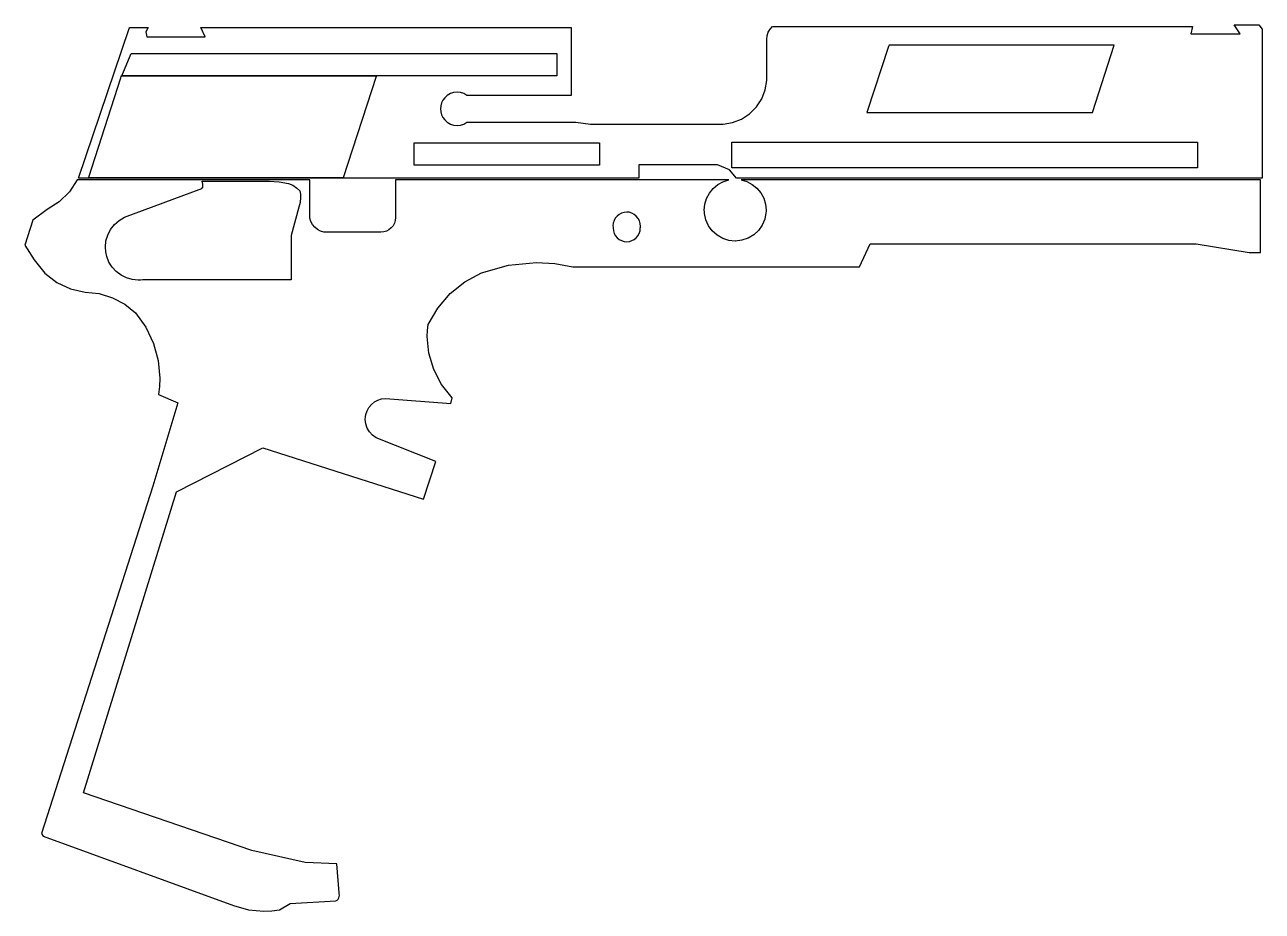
# Model space of a CAD drawing. Header units: millimetres. Extents: x 0 to 49.7, y 0 to 35.6.
import ezdxf

# ---------------------------------------------------------------- set-up
doc = ezdxf.new("R2010")
doc.units = ezdxf.units.MM

msp = doc.modelspace()

# ---------------------------------------------------------------- linework, layer by layer
for points in [[(4.22, 35.484), (4.948, 35.484), (4.853, 35.305), (4.895, 35.104), (7.237, 35.104), (7.068, 35.484), (21.934, 35.484), (21.934, 32.755), (17.746, 32.755), (17.625, 32.825), (17.491, 32.869), (17.352, 32.883), (17.213, 32.869), (17.08, 32.825), (16.959, 32.756), (16.856, 32.662), (16.782, 32.564), (16.728, 32.454), (16.695, 32.336), (16.684, 32.215), (16.695, 32.093), (16.728, 31.975), (16.782, 31.865), (16.856, 31.767), (16.959, 31.674), (17.08, 31.604), (17.213, 31.561), (17.352, 31.546), (17.491, 31.561), (17.625, 31.604), (17.746, 31.674), (22.116, 31.674), (22.711, 31.599), (28.029, 31.599), (28.41, 31.663), (28.77, 31.804), (29.093, 32.016), (29.366, 32.289), (29.578, 32.613), (29.719, 32.972), (29.783, 33.353), (29.783, 34.922), (29.779, 34.964), (29.778, 35.007), (29.794, 35.15), (29.84, 35.286), (29.915, 35.409), (30.015, 35.513), (46.869, 35.513), (46.805, 35.231), (48.778, 35.231), (48.536, 35.59), (49.527, 35.59), (49.665, 35.411), (49.665, 29.429), (28.566, 29.429), (28.281, 29.764), (27.806, 29.964), (24.641, 29.964), (24.641, 29.437), (2.357, 29.437), (2.151, 29.437), (4.197, 35.438)], [(34.66, 34.712), (33.789, 32.067), (42.846, 32.067), (43.722, 34.776), (34.697, 34.776)], [(4.265, 34.44), (21.358, 34.438), (21.358, 33.543), (3.892, 33.543)], [(3.846, 33.449), (2.565, 29.452), (12.786, 29.452), (14.112, 33.521), (3.858, 33.521)], [(15.628, 30.843), (23.063, 30.843), (23.063, 29.951), (15.628, 29.951)], [(28.375, 30.879), (47.065, 30.879), (47.065, 29.841), (28.375, 29.841)], [(0.893, 28.175), (0.323, 27.741), (0, 26.736), (0.375, 26.155), (0.8, 25.611), (1.287, 25.248), (1.837, 24.991), (2.427, 24.851), (2.983, 24.794), (3.517, 24.632), (4.011, 24.372), (4.448, 24.024), (4.864, 23.443), (5.171, 22.797), (5.359, 22.107), (5.423, 21.395), (5.41, 21.071), (5.37, 20.748), (6.143, 20.409), (5.14, 17.061), (0.666, 3.125), (0.734, 3.017), (8.381, 0.237), (8.98, 0.06), (9.601, 0), (9.914, 0.015), (10.225, 0.061), (10.646, 0.318), (12.49, 0.413), (12.537, 0.445), (12.575, 0.487), (12.604, 0.536), (12.622, 0.59), (12.629, 0.646), (12.624, 0.693), (12.612, 0.739), (12.531, 1.905), (11.256, 1.959), (9.114, 2.434), (2.352, 4.754), (6.096, 16.834), (9.556, 18.61), (16.006, 16.546), (16.5, 18.062), (14.103, 19.008), (13.955, 19.11), (13.832, 19.242), (13.741, 19.397), (13.684, 19.568), (13.664, 19.746), (13.67, 19.845), (13.687, 19.941), (13.738, 20.09), (13.815, 20.226), (13.916, 20.346), (14.037, 20.445), (14.175, 20.52), (14.324, 20.568), (14.479, 20.588), (17.102, 20.383), (17.156, 20.616), (16.731, 21.147), (16.416, 21.75), (16.221, 22.402), (16.156, 23.079), (16.164, 23.321), (16.189, 23.561), (16.573, 24.218), (17.069, 24.794), (17.66, 25.272), (18.328, 25.636), (19.415, 25.94), (20.539, 26.042), (21.272, 25.999), (21.995, 25.869), (33.501, 25.869), (33.923, 26.8), (47.015, 26.8), (49.143, 26.445), (49.595, 26.445), (49.595, 29.362), (28.746, 29.365), (28.98, 29.296), (29.196, 29.182), (29.386, 29.028), (29.541, 28.839), (29.657, 28.624), (29.728, 28.39), (29.752, 28.147), (29.751, 28.092), (29.747, 28.037), (29.697, 27.782), (29.595, 27.542), (29.445, 27.33), (29.254, 27.153), (29.031, 27.02), (28.784, 26.937), (28.526, 26.907), (28.512, 26.907), (28.255, 26.934), (28.01, 27.013), (27.786, 27.141), (27.594, 27.313), (27.441, 27.521), (27.335, 27.757), (27.28, 28.009), (27.274, 28.078), (27.272, 28.147), (27.295, 28.386), (27.364, 28.616), (27.476, 28.829), (27.627, 29.016), (27.812, 29.17), (28.022, 29.286), (28.251, 29.359), (14.873, 29.362), (14.873, 27.911), (14.876, 27.879), (14.877, 27.846), (14.866, 27.732), (14.833, 27.622), (14.779, 27.521), (14.706, 27.432), (14.617, 27.359), (14.516, 27.305), (14.406, 27.272), (14.292, 27.261), (14.259, 27.262), (14.227, 27.265), (12.002, 27.265), (11.87, 27.307), (11.748, 27.373), (11.641, 27.462), (11.552, 27.569), (11.486, 27.691), (11.443, 27.823), (11.443, 29.36), (2.104, 29.36), (1.79, 28.88), (1.38, 28.478)], [(10.591, 29.217), (10.759, 29.146), (10.911, 29.046), (11.042, 28.919), (11.065, 28.789), (11.072, 28.658), (11.055, 28.459), (11.004, 28.266), (10.696, 27.132), (10.696, 25.351), (4.741, 25.352), (4.649, 25.342), (4.558, 25.339), (4.317, 25.361), (4.084, 25.427), (3.867, 25.534), (3.673, 25.679), (3.509, 25.856), (3.38, 26.061), (3.29, 26.286), (3.25, 26.471), (3.236, 26.66), (3.26, 26.909), (3.33, 27.149), (3.443, 27.371), (3.597, 27.568), (3.785, 27.732), (4, 27.859), (7.109, 29.014), (7.149, 29.074), (7.149, 29.184), (7.119, 29.313), (9.829, 29.313), (10.212, 29.286)], [(24.253, 28.061), (24.209, 28.067), (24.164, 28.068), (24.055, 28.058), (23.951, 28.026), (23.855, 27.974), (23.77, 27.905), (23.701, 27.821), (23.65, 27.725), (23.618, 27.62), (23.607, 27.511), (23.609, 27.467), (23.614, 27.423), (23.625, 27.317), (23.657, 27.215), (23.707, 27.121), (23.775, 27.039), (23.857, 26.972), (23.951, 26.922), (24.053, 26.891), (24.159, 26.881), (24.265, 26.891), (24.367, 26.922), (24.461, 26.972), (24.543, 27.039), (24.611, 27.121), (24.662, 27.215), (24.693, 27.317), (24.704, 27.423), (24.708, 27.46), (24.709, 27.497), (24.698, 27.609), (24.666, 27.716), (24.614, 27.815), (24.543, 27.902), (24.458, 27.974), (24.359, 28.027)]]:
    msp.add_lwpolyline(points, close=True)

doc.saveas('drawing.dxf')
